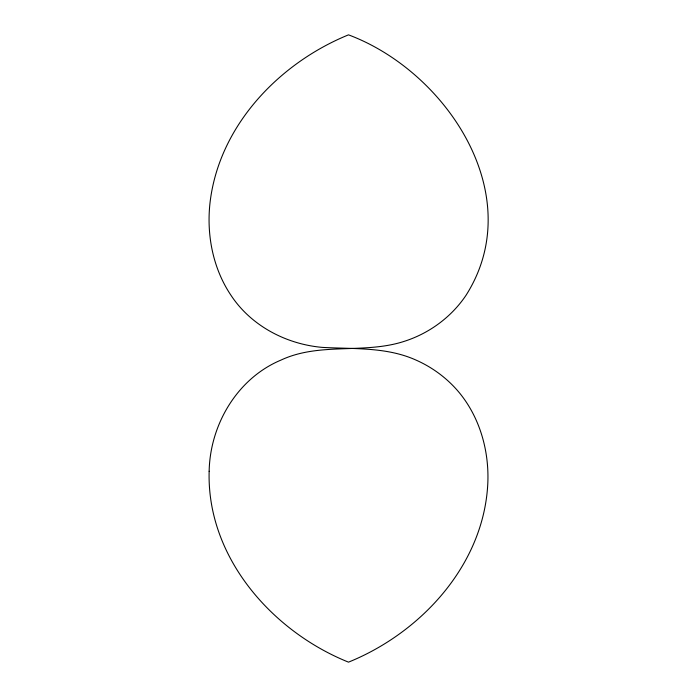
<?xml version="1.0" encoding="UTF-8"?>
<svg xmlns="http://www.w3.org/2000/svg" width="697" height="697" viewBox="0 0 697 697"><rect width="100%" height="100%" fill="white"/><g stroke="black" fill="none" stroke-linecap="round" stroke-linejoin="round"><path stroke-width="1.05" d="M209.152 471.259C206.652 557.06 271.961 631.386 348.5 662.15C421.772 632.458 484.52 563.882 487.856 482.185C489.006 450.515 479.884 418.061 459.767 393.247C448.058 378.933 432.933 367.563 416.022 360.088C386.608 346.81 353.649 349.145 322.249 347.385C286.214 344.196 251.138 325.882 231.003 295.336C213.073 268.676 206.556 235.481 209.91 203.768C218.396 126.523 278.539 63.383 348.5 34.85C446.699 71.547 529.276 195.718 465.997 295.336C451.36 317.126 429.169 333.401 404.199 341.364C364.191 354.398 319.792 341.922 280.978 360.088C237.259 378.375 210.041 424.708 209.152 471.259"/></g></svg>
